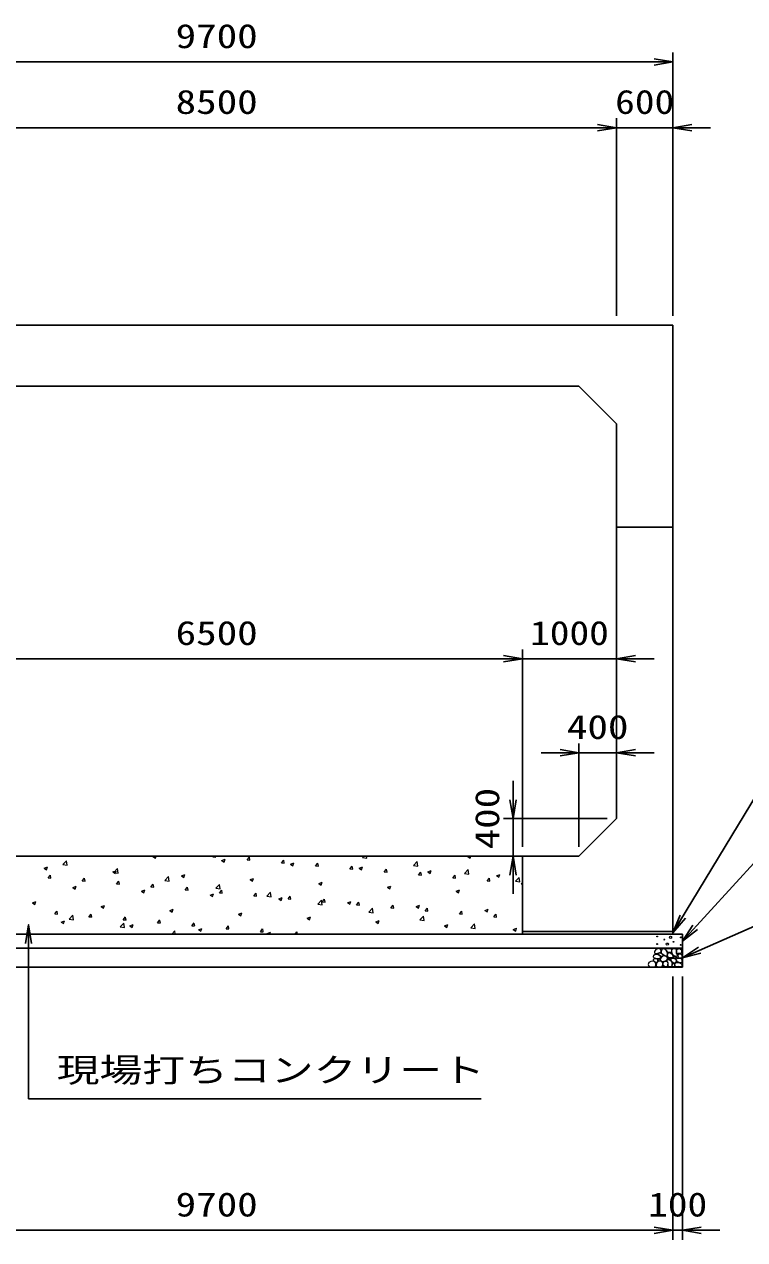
# Model space of a CAD drawing. Units: millimetres at full size. Extents: x 0 to 84100, y 0 to 59400.
# Drawn here: x 66006 to 73662, y 29670 to 42600 of the extents above; entities that cross this region are included whole.
import ezdxf
from ezdxf.enums import TextEntityAlignment as Align

# ---------------------------------------------------------------- set-up
doc = ezdxf.new("R2010")
doc.units = ezdxf.units.MM
for name, color, linetype, lineweight in [('D-DCR-HCHn', 4, 'Continuous', 9), ('D-STR-DIM', 7, 'Continuous', 25), ('D-STR-STRn', 1, 'Continuous', 25), ('D-STR-TXT', 7, 'Continuous', 25)]:
    doc.layers.add(name, color=color, linetype=linetype, lineweight=lineweight)
doc.styles.add('ＭＳ ゴシック', font='')
doc.styles.get('ＭＳ ゴシック').set_extended_font_data('MS Gothic')

# ---------------------------------------------------------------- blocks, each defined once
blk = doc.blocks.new('open_arrow')
at = {"color": 0, "linetype": 'Continuous', "lineweight": -2}
blk.add_lwpolyline([(7.5, 1.25), (0, 0), (7.5, -1.25)], dxfattribs=at)

msp = doc.modelspace()

# ---------------------------------------------------------------- linework, layer by layer
at = {"layer": 'D-DCR-HCHn'}
for p, q in [((67373.045, 33745.668), (67384.33, 33750)), ((67398.42, 33728.54), (67405.62, 33750)), ((68009.018, 33742.476), (68015.332, 33750)), ((68039.674, 33739.692), (68037.772, 33750)), ((69600.743, 33735.028), (69615.109, 33750)), ((69645.934, 33727.944), (69643.368, 33750)), ((70720.129, 33746.773), (70728.536, 33750)), ((70745.499, 33729.648), (70752.328, 33750)), ((66216.15, 33622.507), (66251.719, 33636.161)), ((66216.224, 33622.422), (66241.493, 33605.378)), ((66241.525, 33605.379), (66251.826, 33636.077)), ((66415.145, 33660.599), (66454.712, 33701.837)), ((66415.203, 33660.496), (66460.383, 33653.489)), ((66460.335, 33653.516), (66454.723, 33701.76)), ((67373.118, 33745.583), (67398.387, 33728.539)), ((68009.058, 33742.443), (68039.422, 33739.786)), ((68103.108, 33704.983), (68138.677, 33718.637)), ((68103.18, 33704.898), (68128.449, 33687.854)), ((68128.481, 33687.856), (68138.782, 33718.554)), ((68373.388, 33710.598), (68397.878, 33739.784)), ((68373.426, 33710.565), (68403.79, 33707.908)), ((68404.041, 33707.812), (68398.168, 33739.655)), ((68737.757, 33678.719), (68762.247, 33707.906)), ((68737.794, 33678.687), (68768.158, 33676.03)), ((68768.409, 33675.931), (68762.535, 33707.774)), ((68833.171, 33664.298), (68868.74, 33677.951)), ((68833.241, 33664.213), (68858.511, 33647.169)), ((68858.543, 33647.171), (68868.843, 33677.869)), ((69102.126, 33646.841), (69126.616, 33676.028)), ((69102.162, 33646.809), (69132.526, 33644.152)), ((69132.777, 33644.051), (69126.903, 33675.894)), ((69466.496, 33614.963), (69490.986, 33644.149)), ((69497.144, 33612.17), (69491.271, 33644.013)), ((69563.233, 33623.612), (69598.803, 33637.266)), ((69563.303, 33623.528), (69588.572, 33606.484)), ((69588.604, 33606.487), (69598.905, 33637.185)), ((69600.803, 33734.919), (69645.983, 33727.911)), ((70142.902, 33650.943), (70182.469, 33692.181)), ((70142.961, 33650.833), (70188.141, 33643.826)), ((70188.092, 33643.86), (70182.48, 33692.104)), ((70720.198, 33746.689), (70745.467, 33729.645)), ((66257.658, 33519.753), (66282.149, 33548.939)), ((66257.703, 33519.72), (66288.067, 33517.063)), ((66288.318, 33516.981), (66282.444, 33548.824)), ((66622.028, 33487.875), (66646.518, 33517.061)), ((66652.686, 33485.101), (66646.812, 33516.944)), ((66946.212, 33581.822), (66981.782, 33595.476)), ((66946.285, 33581.737), (66971.554, 33564.693)), ((66957.303, 33576.514), (66996.87, 33617.752)), ((66957.361, 33576.411), (67002.541, 33569.403)), ((66971.587, 33564.695), (66981.887, 33595.393)), ((67002.493, 33569.431), (66996.881, 33617.676)), ((67499.461, 33492.43), (67539.028, 33533.667)), ((67499.519, 33492.325), (67544.699, 33485.318)), ((67544.651, 33485.347), (67539.039, 33533.591)), ((67676.275, 33541.137), (67711.844, 33554.791)), ((67676.347, 33541.053), (67701.616, 33524.008)), ((67701.648, 33524.01), (67711.949, 33554.708)), ((68406.338, 33500.452), (68441.907, 33514.106)), ((68406.409, 33500.368), (68431.678, 33483.323)), ((68431.71, 33483.326), (68442.01, 33514.024)), ((69466.531, 33614.93), (69496.895, 33612.274)), ((69830.865, 33583.085), (69855.355, 33612.271)), ((69830.899, 33583.052), (69861.263, 33580.396)), ((69861.512, 33580.29), (69855.638, 33612.132)), ((70195.234, 33551.207), (70219.724, 33580.393)), ((70195.267, 33551.174), (70225.631, 33548.518)), ((70225.88, 33548.409), (70220.006, 33580.252)), ((70293.296, 33582.927), (70328.866, 33596.581)), ((70293.365, 33582.843), (70318.634, 33565.799)), ((70318.666, 33565.802), (70328.966, 33596.5)), ((70559.604, 33519.329), (70584.094, 33548.515)), ((70559.635, 33519.296), (70589.999, 33516.64)), ((70590.247, 33516.528), (70584.374, 33548.371)), ((70685.06, 33566.859), (70724.627, 33608.096)), ((70685.119, 33566.747), (70730.299, 33559.74)), ((70730.251, 33559.775), (70724.638, 33608.02)), ((70923.973, 33487.45), (70948.463, 33516.637)), ((70954.615, 33484.648), (70948.742, 33516.491)), ((71023.359, 33542.242), (71058.928, 33555.896)), ((71023.426, 33542.159), (71048.695, 33525.114)), ((71048.728, 33525.118), (71059.028, 33555.816)), ((71227.218, 33482.774), (71266.785, 33524.012)), ((71272.409, 33475.691), (71266.796, 33523.935)), ((66519.379, 33417.976), (66554.949, 33431.63)), ((66519.453, 33417.892), (66544.722, 33400.848)), ((66544.754, 33400.849), (66555.054, 33431.547)), ((66622.071, 33487.842), (66652.435, 33485.185)), ((66986.397, 33455.997), (67010.887, 33485.183)), ((66986.439, 33455.964), (67016.803, 33453.307)), ((67017.053, 33453.22), (67011.18, 33485.063)), ((67249.442, 33377.291), (67285.011, 33390.945)), ((67249.514, 33377.207), (67274.783, 33360.163)), ((67274.815, 33360.164), (67285.116, 33390.862)), ((67350.766, 33424.118), (67375.257, 33453.305)), ((67350.807, 33424.086), (67381.171, 33421.429)), ((67381.421, 33421.34), (67375.547, 33453.182)), ((67715.136, 33392.24), (67739.626, 33421.427)), ((67715.175, 33392.208), (67745.539, 33389.551)), ((67745.789, 33389.459), (67739.915, 33421.302)), ((68041.619, 33408.345), (68081.186, 33449.583)), ((68041.677, 33408.239), (68086.857, 33401.232)), ((68079.505, 33360.362), (68103.995, 33389.548)), ((68079.544, 33360.33), (68109.908, 33357.673)), ((68086.81, 33401.262), (68081.197, 33449.507)), ((68110.156, 33357.578), (68104.283, 33389.421)), ((68583.777, 33324.26), (68623.344, 33365.498)), ((68628.968, 33317.178), (68623.355, 33365.422)), ((69136.4, 33459.767), (69171.97, 33473.42)), ((69136.47, 33459.683), (69161.739, 33442.639)), ((69161.771, 33442.641), (69172.072, 33473.339)), ((69866.463, 33419.081), (69902.033, 33432.735)), ((69866.532, 33418.998), (69891.801, 33401.954)), ((69891.833, 33401.957), (69902.133, 33432.655)), ((70596.526, 33378.396), (70632.095, 33392.05)), ((70596.593, 33378.313), (70621.863, 33361.269)), ((70621.895, 33361.272), (70632.195, 33391.97)), ((70924.003, 33487.418), (70954.367, 33484.762)), ((71227.277, 33482.662), (71272.457, 33475.655)), ((71288.342, 33455.572), (71300, 33469.465)), ((71288.372, 33455.54), (71300, 33454.523)), ((66092.546, 33254.131), (66128.116, 33267.784)), ((66092.62, 33254.046), (66117.889, 33237.002)), ((66117.921, 33237.003), (66128.221, 33267.701)), ((67979.505, 33336.606), (68015.074, 33350.26)), ((67979.576, 33336.522), (68004.845, 33319.478)), ((68004.877, 33319.48), (68015.177, 33350.178)), ((68443.874, 33328.484), (68468.365, 33357.67)), ((68443.912, 33328.451), (68474.276, 33325.795)), ((68474.524, 33325.698), (68468.65, 33357.541)), ((68583.836, 33324.154), (68629.015, 33317.147)), ((68709.568, 33295.921), (68745.137, 33309.575)), ((68709.637, 33295.837), (68734.906, 33278.793)), ((68734.939, 33278.795), (68745.239, 33309.493)), ((68808.244, 33296.606), (68832.734, 33325.792)), ((68808.28, 33296.573), (68838.644, 33293.917)), ((68838.892, 33293.817), (68833.018, 33325.66)), ((69125.935, 33240.176), (69165.503, 33281.413)), ((69125.994, 33240.068), (69171.174, 33233.061)), ((69171.126, 33233.093), (69165.513, 33281.338)), ((69172.613, 33264.728), (69197.103, 33293.914)), ((69172.648, 33264.695), (69203.012, 33262.039)), ((69203.259, 33261.937), (69197.386, 33293.78)), ((69439.63, 33255.236), (69475.2, 33268.889)), ((69439.699, 33255.152), (69464.968, 33238.108)), ((69465, 33238.111), (69475.3, 33268.809)), ((69536.982, 33232.849), (69561.473, 33262.036)), ((69537.016, 33232.817), (69567.38, 33230.161)), ((69567.627, 33230.056), (69561.753, 33261.899)), ((66328.145, 33137.639), (66352.635, 33166.826)), ((66328.188, 33137.607), (66358.552, 33134.95)), ((66358.801, 33134.867), (66352.927, 33166.71)), ((66482.495, 33081.662), (66522.062, 33122.9)), ((66527.685, 33074.58), (66522.072, 33122.825)), ((66692.515, 33105.761), (66717.005, 33134.947)), ((66692.557, 33105.729), (66722.921, 33103.072)), ((66723.168, 33102.987), (66717.295, 33134.83)), ((66822.609, 33213.445), (66858.179, 33227.099)), ((66822.681, 33213.361), (66847.95, 33196.317)), ((66847.982, 33196.319), (66858.283, 33227.017)), ((67056.884, 33073.883), (67081.374, 33103.069)), ((67087.536, 33071.106), (67081.662, 33102.949)), ((67552.672, 33172.76), (67588.241, 33186.414)), ((67552.743, 33172.677), (67578.012, 33155.632)), ((67578.044, 33155.634), (67588.344, 33186.332)), ((68282.735, 33132.075), (68318.304, 33145.729)), ((68282.805, 33131.992), (68308.074, 33114.948)), ((68308.106, 33114.95), (68318.406, 33145.648)), ((69012.797, 33091.39), (69048.367, 33105.044)), ((69038.167, 33074.265), (69048.467, 33104.963)), ((69668.093, 33156.091), (69707.661, 33197.329)), ((69668.152, 33155.983), (69713.332, 33148.976)), ((69713.284, 33149.008), (69707.672, 33197.253)), ((69901.352, 33200.971), (69925.842, 33230.158)), ((69901.384, 33200.939), (69931.748, 33198.283)), ((69931.995, 33198.176), (69926.121, 33230.018)), ((70169.693, 33214.55), (70205.262, 33228.204)), ((70169.761, 33214.468), (70195.03, 33197.423)), ((70195.062, 33197.426), (70205.362, 33228.124)), ((70210.251, 33072.006), (70249.819, 33113.244)), ((70255.442, 33064.924), (70249.83, 33113.169)), ((70265.721, 33169.093), (70290.211, 33198.279)), ((70265.753, 33169.061), (70296.117, 33166.405)), ((70296.362, 33166.295), (70290.489, 33198.138)), ((70630.09, 33137.215), (70654.581, 33166.401)), ((70630.121, 33137.183), (70660.485, 33134.526)), ((70660.73, 33134.414), (70654.857, 33166.257)), ((70899.756, 33173.865), (70935.325, 33187.519)), ((70899.822, 33173.783), (70925.091, 33156.738)), ((70925.123, 33156.742), (70935.424, 33187.44)), ((70994.46, 33105.337), (71018.95, 33134.523)), ((70994.489, 33105.305), (71024.853, 33102.648)), ((71025.098, 33102.534), (71019.224, 33134.377)), ((66395.776, 33049.6), (66431.346, 33063.253)), ((66395.848, 33049.516), (66421.118, 33032.472)), ((66421.149, 33032.473), (66431.45, 33063.171)), ((66482.552, 33081.56), (66527.732, 33074.553)), ((67024.653, 32997.577), (67064.22, 33038.815)), ((67024.71, 32997.475), (67069.89, 32990.468)), ((67056.925, 33073.851), (67087.289, 33071.194)), ((67069.843, 32990.496), (67064.23, 33038.74)), ((67125.839, 33008.914), (67161.408, 33022.568)), ((67125.91, 33008.831), (67151.179, 32991.787)), ((67151.211, 32991.788), (67161.511, 33022.486)), ((67421.253, 33042.005), (67445.743, 33071.191)), ((67421.293, 33041.972), (67451.657, 33039.316)), ((67451.904, 33039.226), (67446.03, 33071.068)), ((67785.623, 33010.127), (67810.113, 33039.313)), ((67785.661, 33010.094), (67816.025, 33007.438)), ((67816.271, 33007.345), (67810.398, 33039.188)), ((67855.902, 32968.229), (67891.471, 32981.883)), ((67881.273, 32951.104), (67891.573, 32981.802)), ((68149.992, 32978.248), (68174.482, 33007.435)), ((68150.029, 32978.216), (68180.393, 32975.56)), ((68180.639, 32975.464), (68174.765, 33007.307)), ((68514.361, 32946.37), (68538.851, 32975.557)), ((68545.007, 32943.584), (68539.133, 32975.427)), ((69012.866, 33091.307), (69038.135, 33074.263)), ((69742.86, 33050.705), (69778.429, 33064.358)), ((69742.928, 33050.622), (69768.197, 33033.578)), ((69768.229, 33033.581), (69778.529, 33064.279)), ((70210.31, 33071.897), (70255.49, 33064.89)), ((70472.923, 33010.019), (70508.492, 33023.673)), ((70472.989, 33009.937), (70498.258, 32992.893)), ((70498.29, 32992.896), (70508.591, 33023.594)), ((70752.409, 32987.922), (70791.977, 33029.159)), ((70752.468, 32987.812), (70797.648, 32980.805)), ((70797.6, 32980.839), (70791.988, 33029.084)), ((71202.985, 32969.334), (71238.555, 32982.988)), ((71228.352, 32952.212), (71238.652, 32982.91)), ((67573.054, 32920), (67606.378, 32954.73)), ((67610.42, 32920), (67606.389, 32954.656)), ((67855.972, 32968.146), (67881.241, 32951.102)), ((68514.397, 32946.338), (68544.761, 32943.682)), ((68585.964, 32927.544), (68621.534, 32941.198)), ((68586.033, 32927.461), (68597.095, 32920)), ((68614.549, 32920), (68621.634, 32941.117)), ((68883.352, 32920), (68903.221, 32943.678)), ((68907.844, 32920), (68903.501, 32943.546)), ((71203.051, 32969.252), (71228.32, 32952.208))]:
    msp.add_line(p, q, dxfattribs=at)
for points in [[(72767.988, 32729.601), (72774.036, 32735.086), (72775.103, 32740.792), (72771.586, 32753.305), (72761.29, 32767.61), (72738.996, 32766.105), (72717.429, 32755.811), (72702.805, 32735.597), (72704.979, 32722.456), (72711.98, 32715.716), (72723.231, 32713.215), (72739.489, 32717.483), (72760.711, 32724.481)], [(72795.202, 32695.711), (72793.546, 32689.566), (72787.989, 32685.193), (72775.81, 32683.302), (72764.695, 32689.802), (72754.408, 32699.138), (72745.142, 32707.333), (72745.365, 32713.462), (72751.264, 32718.875), (72765.797, 32720.356), (72778.53, 32714.383), (72787.989, 32705.165), (72792.719, 32700.556)], [(72826.553, 32686.214), (72839.311, 32690.569), (72840.575, 32718.678), (72827.488, 32747.359), (72810.552, 32763.536), (72778.597, 32757.032), (72775.867, 32721.913), (72786.184, 32709.876), (72814.261, 32694.301)], [(72891.015, 32708.431), (72902.573, 32680.693), (72893.327, 32669.136), (72865.589, 32669.136), (72854.032, 32673.759), (72842.475, 32689.939), (72842.475, 32703.808), (72854.032, 32722.299), (72867.901, 32724.611)], [(72930.31, 32763.906), (72937.244, 32743.102), (72934.933, 32719.988), (72951.113, 32694.562), (72930.31, 32683.005), (72907.195, 32694.562), (72893.327, 32713.053), (72888.704, 32743.102), (72893.327, 32759.283), (72907.195, 32766.217)], [(72948.802, 32761.594), (72969.605, 32766.217), (72988.096, 32756.971), (72990.408, 32736.168), (72985.785, 32719.988), (72962.67, 32713.053), (72946.49, 32713.053), (72939.556, 32724.611), (72939.556, 32750.037)], [(72690.028, 32572.493), (72705.163, 32574.274), (72715.134, 32579.787), (72719.165, 32592.722), (72719.055, 32604.963), (72709.828, 32621.678), (72691.758, 32632.822), (72664.269, 32628.403), (72642.547, 32620.334), (72637.357, 32596.125), (72641.97, 32578.257), (72663.116, 32572.877)], [(72722.403, 32620.331), (72732.105, 32625.079), (72739.11, 32633.822), (72739.281, 32645.084), (72735.058, 32655.627), (72719.811, 32657.625), (72704.946, 32658.018), (72690.519, 32652.512), (72688.151, 32643.273), (72700.46, 32632.195), (72715.445, 32623.15)], [(72706.628, 32661.832), (72701.312, 32666.874), (72694.524, 32675.68), (72692.855, 32683.275), (72696.856, 32697.685), (72710.912, 32708.67), (72731.093, 32707.89), (72758.302, 32693.001), (72767.914, 32680.757), (72764.848, 32666.784), (72755.222, 32660.04), (72746.401, 32659.145), (72732.637, 32659.524), (72719.192, 32661.002)], [(72787.648, 32623.637), (72772.694, 32632.556), (72746.56, 32632.292), (72725.07, 32613.525), (72721.357, 32584.899), (72735.147, 32574.245), (72771.902, 32571.871), (72788.269, 32581.633), (72792.828, 32604.06)], [(72750.029, 32635.265), (72745.817, 32638.446), (72742.314, 32643.505), (72742.19, 32650.431), (72746.586, 32656.067), (72754.231, 32657.977), (72760.644, 32656.179), (72762.296, 32650.442), (72763.104, 32644.835), (72762.119, 32637.456), (72756.025, 32634.127)], [(72786.797, 32629.532), (72822.171, 32636.129), (72837.218, 32648.266), (72841.97, 32667.263), (72827.287, 32681.629), (72798.677, 32689.69), (72777.03, 32676.761), (72763.039, 32659.347), (72766.998, 32641.67)], [(72835.412, 32577.783), (72816.15, 32573.503), (72799.028, 32582.064), (72796.888, 32601.326), (72799.032, 32624.878), (72822.571, 32632.327), (72837.553, 32628.603), (72843.973, 32612.027), (72843.973, 32588.484)], [(72852.534, 32575.643), (72846.114, 32594.905), (72848.254, 32616.308), (72833.272, 32639.85), (72852.534, 32650.551), (72873.937, 32639.85), (72886.778, 32622.728), (72891.059, 32594.905), (72886.778, 32579.924), (72873.937, 32573.503)], [(72856.815, 32650.551), (72846.114, 32659.112), (72850.394, 32665.533), (72865.376, 32665.533), (72871.796, 32663.393), (72876.077, 32654.832), (72869.656, 32648.411)], [(72888.918, 32627.009), (72878.217, 32652.692), (72886.778, 32663.393), (72912.461, 32663.393), (72923.162, 32659.112), (72933.863, 32644.131), (72933.863, 32631.289), (72923.162, 32614.167), (72910.321, 32612.027)], [(72893.199, 32579.924), (72893.199, 32605.606), (72903.9, 32612.027), (72914.601, 32605.606), (72916.741, 32590.625), (72914.601, 32577.783), (72899.619, 32573.503)], [(72925.687, 32683.005), (72937.244, 32673.759), (72932.621, 32666.824), (72916.441, 32666.824), (72909.507, 32669.136), (72904.884, 32678.382), (72911.818, 32685.316)], [(72940.284, 32573.503), (72925.302, 32579.924), (72921.022, 32601.326), (72929.583, 32616.308), (72944.565, 32620.588), (72963.827, 32618.448), (72985.229, 32609.887), (72995.93, 32597.045), (72995.93, 32582.064), (72989.51, 32573.503), (72963.827, 32575.643)], [(72948.845, 32627.009), (72931.723, 32652.692), (72933.863, 32659.112), (72957.406, 32665.533), (72978.808, 32663.393), (72993.79, 32650.551), (72995.93, 32635.57), (72993.79, 32620.588), (72976.668, 32616.308)], [(72992.719, 32703.808), (72999.654, 32683.005), (72990.408, 32669.136), (72967.293, 32666.824), (72951.512, 32673.599), (72958.048, 32689.939), (72953.425, 32699.185), (72962.67, 32708.431), (72976.539, 32713.053)]]:
    msp.add_lwpolyline(points, close=True, dxfattribs=at)
msp.add_lwpolyline([(72856.568, 32768.547), (72873.907, 32766.446), (72885.742, 32758.701), (72885.374, 32739.819), (72879.486, 32726.087), (72864.975, 32726.185), (72844.893, 32729.153), (72835.201, 32743.689), (72825.918, 32753.492), (72823.116, 32764.345), (72835.901, 32768.547), (72856.918, 32768.547)], dxfattribs=at)
for centre, radius in [((72732.803, 32895.221), 4.5), ((72808.437, 32862.459), 4.5), ((72874.996, 32886.145), 11.25), ((72906.563, 32838.641), 4.5), ((72983.909, 32886.145), 4.5), ((72731.091, 32814.955), 4.5), ((72840.004, 32814.955), 11.25), ((72982.197, 32805.879), 4.5)]:
    msp.add_circle(centre, radius, dxfattribs=at)
at = {"layer": 'D-STR-DIM'}
for p, q in [((72900, 39500), (72900, 42300)), ((63200, 42200), (72900, 42200)), ((72300, 39500), (72300, 41600)), ((72300, 39500), (72300, 41600)), ((72900, 39500), (72900, 41600)), ((63800, 41500), (72300, 41500)), ((71900, 41500), (73300, 41500)), ((71300, 33850), (71300, 35950)), ((71300, 33850), (71300, 35950)), ((64800, 35850), (71300, 35850)), ((70900, 35850), (72700, 35850)), ((71900, 33850), (71900, 34950)), ((72300, 34250), (72300, 34950)), ((71500, 34850), (72700, 34850)), ((71200, 34550), (71200, 33350)), ((72200, 34150), (71100, 34150)), ((71800, 33750), (71100, 33750)), ((72900, 32470), (72900, 29670)), ((72900, 32470), (72900, 29670)), ((73000, 32470), (73000, 29670)), ((63200, 29770), (72900, 29770)), ((72500, 29770), (73400, 29770))]:
    msp.add_line(p, q, dxfattribs=at)
at = {"layer": 'D-STR-STRn'}
for p, q in [((63200, 39400), (72900, 39400)), ((72900, 39400), (72900, 32950)), ((64200, 38750), (71900, 38750)), ((72300, 38350), (71900, 38750)), ((72300, 38350), (72300, 34150)), ((72300, 37250), (72900, 37250)), ((71900, 33750), (72300, 34150)), ((71900, 33750), (64200, 33750)), ((71300, 33750), (71300, 32920)), ((73000, 32920), (63100, 32920)), ((72900, 32950), (71300, 32950)), ((72900, 32950), (72900, 32920)), ((73000, 32920), (73000, 32570)), ((73000, 32770), (63100, 32770)), ((73000, 32570), (63100, 32570))]:
    msp.add_line(p, q, dxfattribs=at)
at = {"layer": 'D-STR-TXT'}
for points in [[(72900, 32935), (73800, 34420), (74000, 34420), (79067.513, 34420)], [(73000, 32845), (73800, 33720), (74000, 33720), (77703.046, 33720)], [(66050, 33020), (66050, 31170), (66250, 31170), (70862.69, 31170)], [(73000, 32670), (73800, 33020), (74000, 33020), (75329.442, 33020)]]:
    msp.add_lwpolyline(points, dxfattribs=at)

# ---------------------------------------------------------------- block references
at = {"layer": 'D-STR-DIM', "xscale": 26.7, "yscale": 26.7}
for p, rotation in [((72900, 42200), 180), ((72300, 41500), 180), ((72300, 41500), 180), ((71300, 35850), 180), ((71300, 35850), 180), ((71900, 34850), 180), ((71200, 34150), 90), ((71200, 33750), 270), ((72900, 29770), 180), ((72900, 29770), 180)]:
    msp.add_blockref('open_arrow', p, dxfattribs=dict(at, rotation=rotation))
for p in [(72900, 41500), (72300, 35850), (72300, 34850), (73000, 29770)]:
    msp.add_blockref('open_arrow', p, dxfattribs=at)
at = {"layer": 'D-STR-TXT', "xscale": 26.7, "yscale": 26.7}
for p, rotation in [((72900, 32935), 58.8), ((66050, 33020), 270), ((73000, 32845), 47.6), ((73000, 32670), 23.6)]:
    msp.add_blockref('open_arrow', p, dxfattribs=dict(at, rotation=rotation))

# ---------------------------------------------------------------- texts
at = {"layer": 'D-STR-DIM', "style": 'ＭＳ ゴシック'}
for s, width, p in [('9700', 1.25, (68050, 42475)), ('8500', 1.25, (68050, 41775)), ('600', 1.2, (72600, 41775)), ('6500', 1.25, (68050, 36125)), ('1000', 1.2, (71800, 36125)), ('400', 1.25, (72100, 35125)), ('9700', 1.25, (68050, 30045)), ('100', 1.2, (72950, 30045))]:
    msp.add_text(s, height=256.6, dxfattribs=dict(at, width=width)).set_placement(p, align=Align.MIDDLE_CENTER)
at = {"layer": 'D-STR-DIM', "style": 'ＭＳ ゴシック', "width": 1.25}
msp.add_text('400', height=256.6, rotation=90, dxfattribs=at).set_placement((70925, 34150), align=Align.MIDDLE_CENTER)
at = {"layer": 'D-STR-TXT', "style": 'ＭＳ ゴシック', "width": 1.3}
msp.add_text('現場打ちコンクリート', height=256.6, dxfattribs=at).set_placement((66350, 31270), align=Align.BOTTOM_LEFT)

doc.saveas('drawing.dxf')
